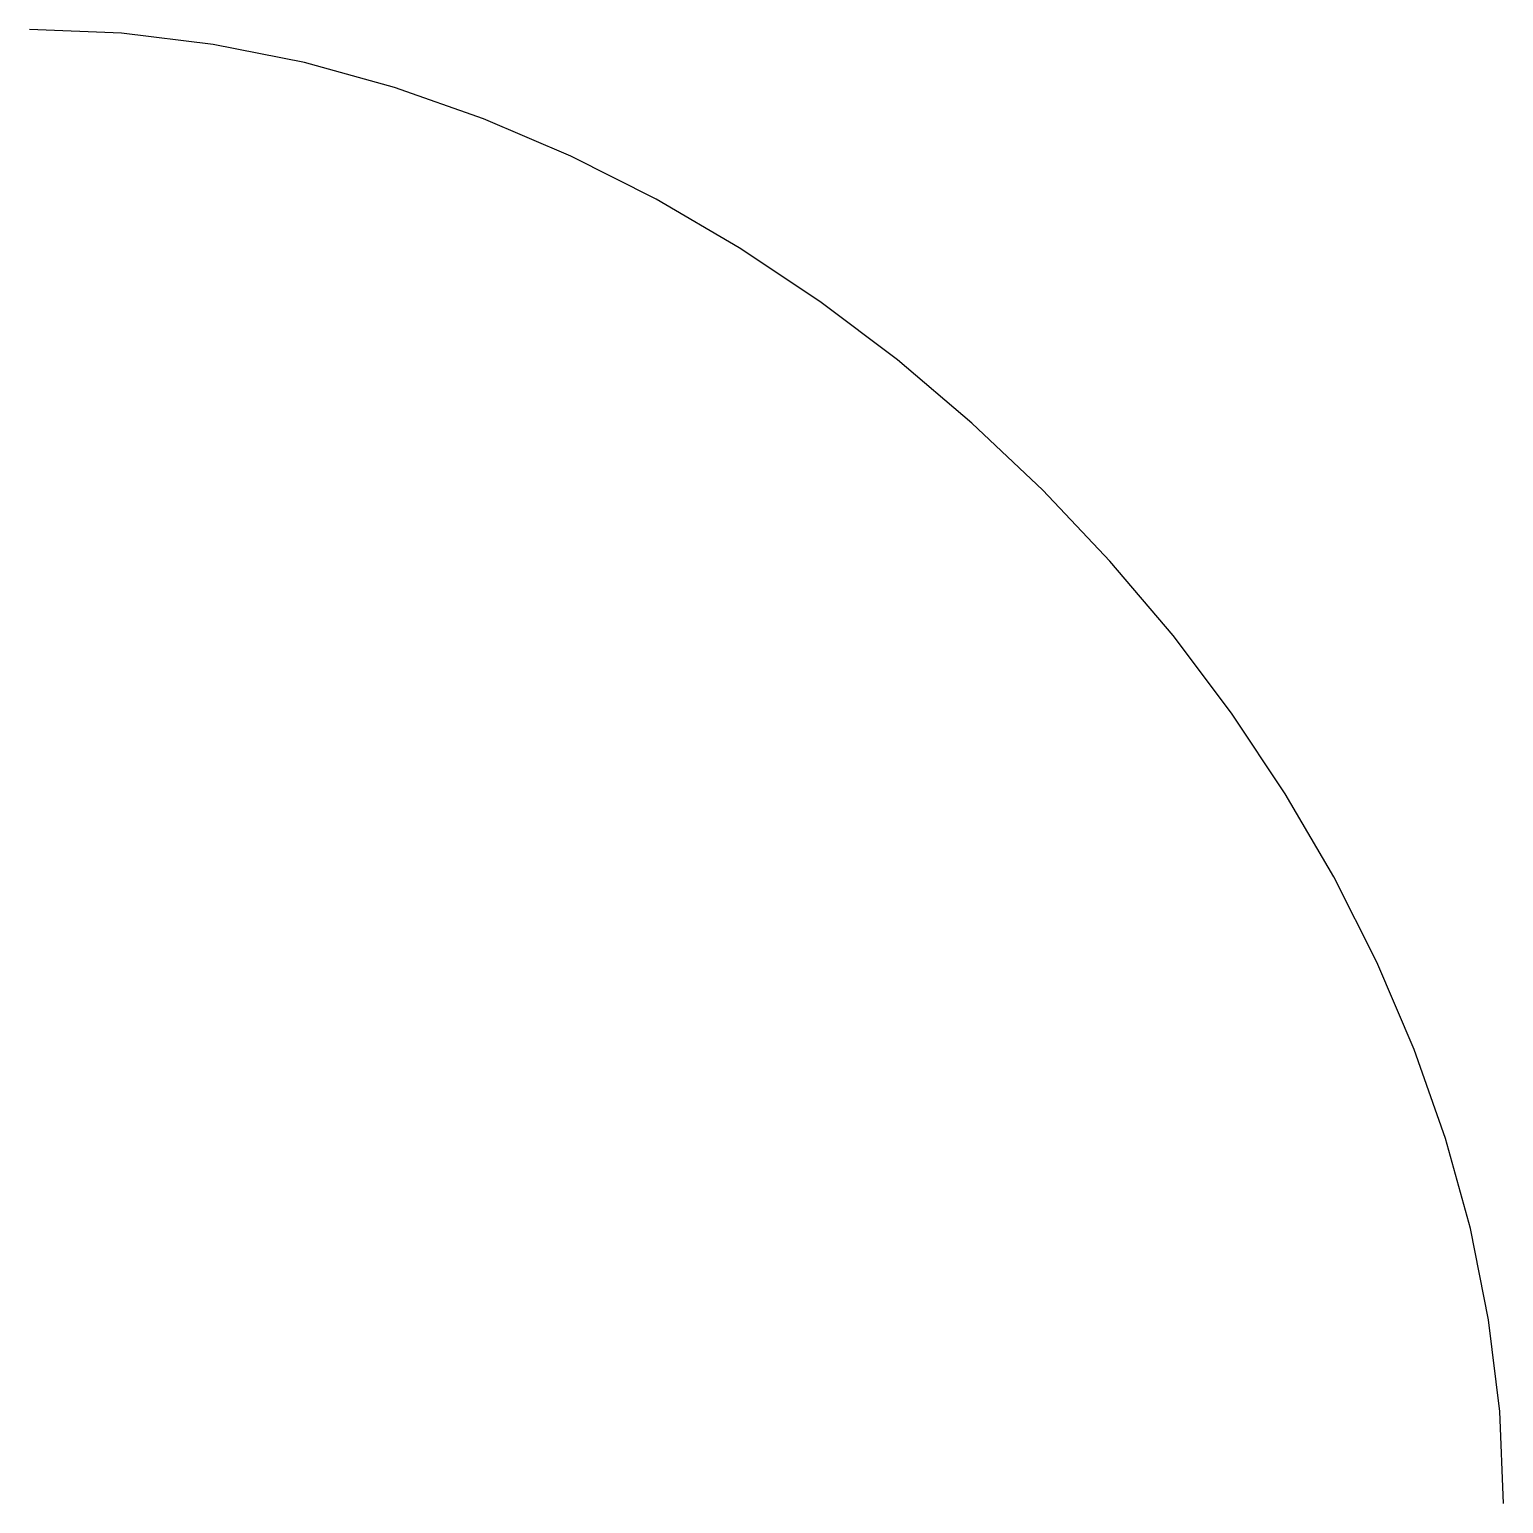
# Model space of a CAD drawing. Extents: x 50 to 60, y 20 to 30.
import ezdxf

# ---------------------------------------------------------------- set-up
doc = ezdxf.new("R2010")
doc.units = 0
doc.layers.get('0').update_dxf_attribs({"linetype": 'CONTINUOUS'})

msp = doc.modelspace()

# ---------------------------------------------------------------- linework, layer by layer
msp.add_lwpolyline([(60, 20), (59.974, 20.625), (59.899, 21.247), (59.775, 21.865), (59.606, 22.477), (59.394, 23.08), (59.141, 23.672), (58.848, 24.251), (58.519, 24.815), (58.154, 25.361), (57.758, 25.888), (57.33, 26.394), (56.875, 26.875), (56.394, 27.33), (55.888, 27.758), (55.361, 28.154), (54.815, 28.519), (54.251, 28.848), (53.672, 29.141), (53.08, 29.394), (52.477, 29.606), (51.865, 29.775), (51.247, 29.899), (50.625, 29.974), (50, 30)])

doc.saveas('drawing.dxf')
